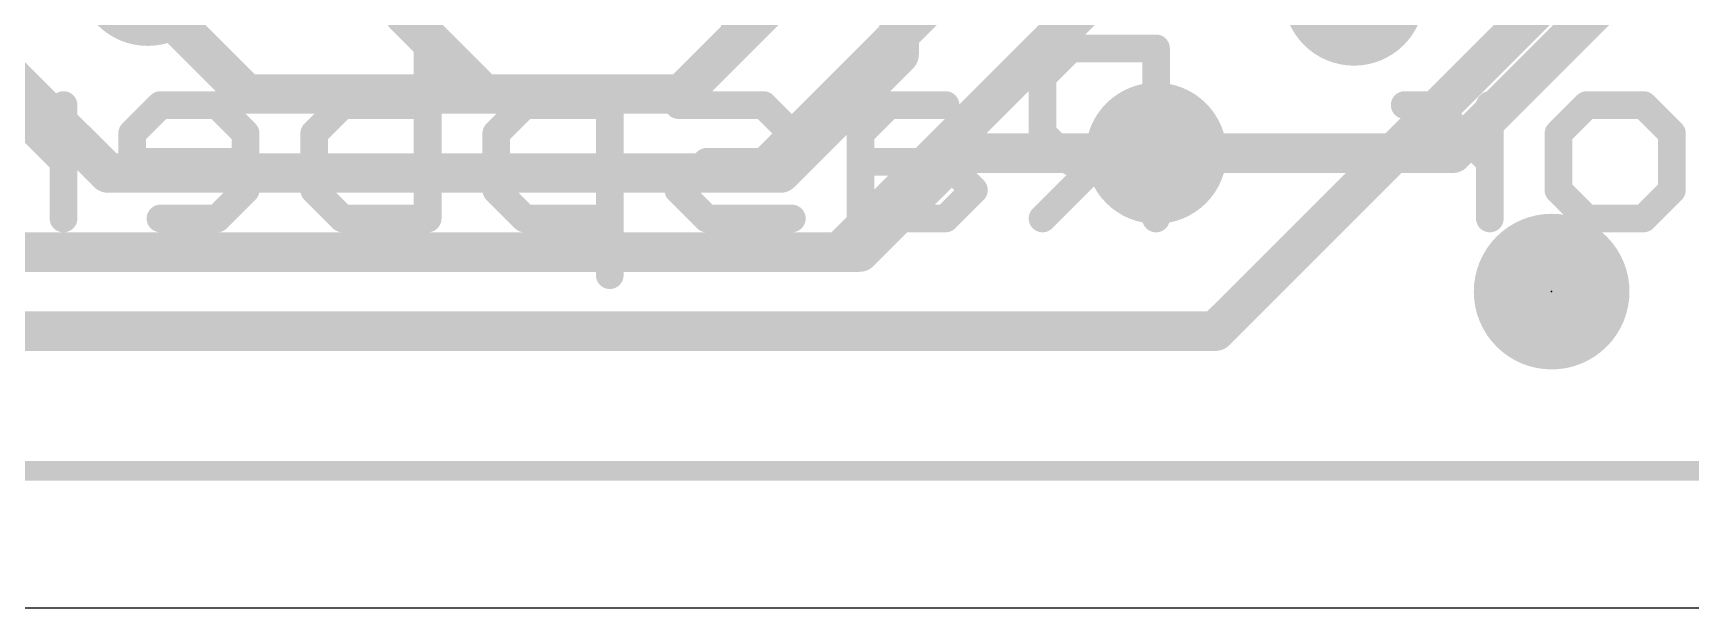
# Model space of a CAD drawing. Extents: x 0 to 25.4, y 0 to 17.8.
# Drawn here: x 9.3 to 19.94, y 0 to 3.69 of the extents above; entities that cross this region are included whole.
import ezdxf

# ---------------------------------------------------------------- set-up
doc = ezdxf.new("R2010")
doc.units = 0
for name, color, linetype in [('1', 12, 'CONTINUOUS'), ('16', 132, 'CONTINUOUS'), ('18', 110, 'CONTINUOUS'), ('20', 53, 'CONTINUOUS'), ('21', 53, 'CONTINUOUS'), ('22', 253, 'CONTINUOUS'), ('23', 53, 'CONTINUOUS')]:
    doc.layers.add(name, color=color, linetype=linetype)

# ---------------------------------------------------------------- blocks, each defined once
blk = doc.blocks.new('PIE')
at = {"const_width": 0.5}
blk.add_lwpolyline([(0, -0.25, 1), (0, 0.25, 1), (0, -0.25)], format="xyb", dxfattribs=at)
blk = doc.blocks.new('ROUNDV')
at = {"const_width": 0.5}
blk.add_lwpolyline([(0, -0.25, 1), (0, 0.25, 1), (0, -0.25)], format="xyb", dxfattribs=at)

msp = doc.modelspace()

# ---------------------------------------------------------------- linework, layer by layer
at = {"layer": '1', "const_width": 0.254}
for points in [[(14.732, 4.572), (13.462, 3.302)], [(19.7, 4.587), (17.0815, 1.9685)], [(10.668, 3.302), (10.033, 3.937)], [(13.97, 2.794), (15.113, 3.937)], [(7.874, 3.302), (9.271, 3.302)], [(9.271, 3.302), (9.779, 2.794)], [(13.462, 3.302), (10.668, 3.302)], [(14.605, 2.286), (15.24, 2.921)], [(15.24, 2.921), (16.51, 2.921)], [(9.779, 2.794), (13.97, 2.794)], [(7.874, 2.286), (14.605, 2.286)], [(16.891, 1.778), (17.0815, 1.9685)], [(6.604, 1.778), (16.891, 1.778)]]:
    msp.add_lwpolyline(points, dxfattribs=at)
at = {"layer": '1', "const_width": 0.127}
for points in [[(9.3159, 3.3469, 1), (9.2261, 3.2571)], [(9.271, 3.2385, 1), (9.271, 3.3655)], [(10.668, 3.3655, 1), (10.668, 3.2385)], [(10.6231, 3.2571, 1), (10.7129, 3.3469)], [(13.4171, 3.3469, 1), (13.5069, 3.2571)], [(13.462, 3.2385, 1), (13.462, 3.3655)], [(15.24, 2.9845, 1), (15.24, 2.8575)], [(15.2849, 2.8761, 1), (15.1951, 2.9659)], [(16.51, 2.8575, 1), (16.51, 2.9845)], [(9.779, 2.8575, 1), (9.779, 2.7305)], [(9.7341, 2.7491, 1), (9.8239, 2.8389)], [(13.9251, 2.8389, 1), (14.0149, 2.7491)], [(13.97, 2.7305, 1), (13.97, 2.8575)], [(14.5601, 2.3309, 1), (14.6499, 2.2411)], [(14.605, 2.2225, 1), (14.605, 2.3495)], [(17.0366, 2.0134, 1), (17.1264, 1.9236)], [(17.1264, 1.9236, 1), (17.0366, 2.0134)], [(16.8461, 1.8229, 1), (16.9359, 1.7331)], [(16.891, 1.7145, 1), (16.891, 1.8415)]]:
    msp.add_lwpolyline(points, format="xyb", dxfattribs=at)
at = {"layer": '16', "const_width": 0.254}
for points in [[(13.843, 13.97), (13.843, 3.683)], [(11.684, 3.81), (11.684, 7.747)], [(18.542, 6.35), (14.478, 2.286)], [(18.415, 2.921), (20.193, 4.699)], [(14.859, 3.556), (14.859, 4.318)], [(8.382, 4.191), (9.779, 2.794)], [(12.192, 3.302), (11.684, 3.81)], [(13.843, 3.683), (13.462, 3.302)], [(14.097, 2.794), (14.859, 3.556)], [(13.462, 3.302), (12.192, 3.302)], [(16.51, 2.921), (18.415, 2.921)], [(9.779, 2.794), (14.097, 2.794)], [(14.478, 2.286), (9.017, 2.286)]]:
    msp.add_lwpolyline(points, dxfattribs=at)
at = {"layer": '16', "const_width": 0.127}
for points in [[(11.6205, 3.81, 1), (11.7475, 3.81)], [(13.7795, 3.683, 1), (13.9065, 3.683)], [(13.8879, 3.6381, 1), (13.7981, 3.7279)], [(14.9039, 3.5111, 1), (14.8141, 3.6009)], [(14.7955, 3.556, 1), (14.9225, 3.556)], [(12.192, 3.3655, 1), (12.192, 3.2385)], [(12.1471, 3.2571, 1), (12.2369, 3.3469)], [(13.4171, 3.3469, 1), (13.5069, 3.2571)], [(13.462, 3.2385, 1), (13.462, 3.3655)], [(16.51, 2.9845, 1), (16.51, 2.8575)], [(18.3701, 2.9659, 1), (18.4599, 2.8761)], [(18.415, 2.8575, 1), (18.415, 2.9845)], [(9.779, 2.8575, 1), (9.779, 2.7305)], [(9.7341, 2.7491, 1), (9.8239, 2.8389)], [(14.0521, 2.8389, 1), (14.1419, 2.7491)], [(14.097, 2.7305, 1), (14.097, 2.8575)], [(14.4331, 2.3309, 1), (14.5229, 2.2411)], [(14.478, 2.2225, 1), (14.478, 2.3495)]]:
    msp.add_lwpolyline(points, format="xyb", dxfattribs=at)
at = {"layer": '20'}
msp.add_line((2.54, 0), (22.86, 0), dxfattribs=at)
at = {"layer": '21', "const_width": 0.127}
msp.add_lwpolyline([(2.2, 0.88), (23.2, 0.88)], dxfattribs=at)
at = {"layer": '22', "const_width": 0.1778}
for points in [[(11.8315, 3.595), (11.8315, 2.5019)], [(15.9625, 3.595), (15.7804, 3.4128)], [(16.5091, 3.595), (15.9625, 3.595)], [(16.5091, 2.5019), (16.5091, 3.595)], [(15.7804, 3.4128), (15.7804, 3.0485)], [(9.4927, 2.8663), (9.1284, 3.2307)], [(9.4927, 2.5019), (9.4927, 3.2307)], [(10.1156, 3.2307), (9.9334, 3.0485)], [(10.4799, 3.2307), (10.1156, 3.2307)], [(10.6621, 3.0485), (10.4799, 3.2307)], [(11.1028, 3.0485), (11.285, 3.2307)], [(11.285, 3.2307), (11.8315, 3.2307)], [(12.4543, 3.2307), (12.2722, 3.0485)], [(13.0009, 3.2307), (12.4543, 3.2307)], [(13.0009, 2.1375), (13.0009, 3.2307)], [(13.9881, 3.2307), (13.4416, 3.2307)], [(14.1703, 3.0485), (13.9881, 3.2307)], [(14.7931, 3.2307), (14.611, 3.0485)], [(15.1575, 3.2307), (14.7931, 3.2307)], [(18.2886, 3.2307), (18.1064, 3.2307)], [(18.653, 2.8663), (18.2886, 3.2307)], [(18.653, 2.5019), (18.653, 3.2307)], [(19.0936, 3.0485), (19.2758, 3.2307)], [(19.2758, 3.2307), (19.6402, 3.2307)], [(19.6402, 3.2307), (19.8224, 3.0485)], [(9.9334, 3.0485), (9.9334, 2.8663)], [(10.6621, 2.6841), (10.6621, 3.0485)], [(11.1028, 2.6841), (11.1028, 3.0485)], [(12.2722, 3.0485), (12.2722, 2.6841)], [(13.9881, 2.8663), (14.1703, 3.0485)], [(14.611, 3.0485), (14.611, 2.5019)], [(15.7804, 3.0485), (15.9625, 2.8663)], [(19.0936, 2.6841), (19.0936, 3.0485)], [(19.8224, 3.0485), (19.8224, 2.6841)], [(9.9334, 2.8663), (10.6621, 2.8663)], [(13.4416, 2.6841), (13.6237, 2.8663)], [(13.6237, 2.8663), (13.9881, 2.8663)], [(15.1575, 2.8663), (14.611, 2.8663)], [(15.3397, 2.6841), (15.1575, 2.8663)], [(16.1447, 2.8663), (15.7804, 2.5019)], [(15.9625, 2.8663), (16.5091, 2.8663)], [(10.4799, 2.5019), (10.6621, 2.6841)], [(11.285, 2.5019), (11.1028, 2.6841)], [(12.2722, 2.6841), (12.4543, 2.5019)], [(13.6237, 2.5019), (13.4416, 2.6841)], [(15.1575, 2.5019), (15.3397, 2.6841)], [(19.2758, 2.5019), (19.0936, 2.6841)], [(19.8224, 2.6841), (19.6402, 2.5019)], [(10.1156, 2.5019), (10.4799, 2.5019)], [(11.8315, 2.5019), (11.285, 2.5019)], [(12.4543, 2.5019), (13.0009, 2.5019)], [(14.1703, 2.5019), (13.6237, 2.5019)], [(14.611, 2.5019), (15.1575, 2.5019)], [(19.6402, 2.5019), (19.2758, 2.5019)]]:
    msp.add_lwpolyline(points, dxfattribs=at)
at = {"layer": '22', "const_width": 0.0889}
for points in [[(11.876, 3.595, 1), (11.7871, 3.595)], [(15.9625, 3.6395, 1), (15.9625, 3.5506)], [(15.994, 3.5636, 1), (15.9311, 3.6265)], [(16.5536, 3.595, 1), (16.4647, 3.595)], [(16.5091, 3.5506, 1), (16.5091, 3.6395)], [(15.7489, 3.4443, 1), (15.8118, 3.3814)], [(15.8248, 3.4128, 1), (15.7359, 3.4128)], [(9.5372, 3.2307, 1), (9.4483, 3.2307)], [(10.1156, 3.2751, 1), (10.1156, 3.1862)], [(10.147, 3.1992, 1), (10.0841, 3.2621)], [(10.5114, 3.2621, 1), (10.4485, 3.1992)], [(10.4799, 3.1862, 1), (10.4799, 3.2751)], [(11.285, 3.2751, 1), (11.285, 3.1862)], [(11.3164, 3.1992, 1), (11.2535, 3.2621)], [(11.8315, 3.1862, 1), (11.8315, 3.2751)], [(12.4543, 3.2751, 1), (12.4543, 3.1862)], [(12.4858, 3.1992, 1), (12.4229, 3.2621)], [(13.0454, 3.2307, 1), (12.9565, 3.2307)], [(13.0009, 3.1862, 1), (13.0009, 3.2751)], [(13.4416, 3.2751, 1), (13.4416, 3.1862)], [(14.0196, 3.2621, 1), (13.9567, 3.1992)], [(13.9881, 3.1862, 1), (13.9881, 3.2751)], [(14.7931, 3.2751, 1), (14.7931, 3.1862)], [(14.8246, 3.1992, 1), (14.7617, 3.2621)], [(15.1575, 3.1862, 1), (15.1575, 3.2751)], [(18.1064, 3.2751, 1), (18.1064, 3.1862)], [(18.3201, 3.2621, 1), (18.2572, 3.1992)], [(18.2886, 3.1862, 1), (18.2886, 3.2751)], [(18.6975, 3.2307, 1), (18.6086, 3.2307)], [(19.2758, 3.2751, 1), (19.2758, 3.1862)], [(19.3073, 3.1992, 1), (19.2444, 3.2621)], [(19.6716, 3.2621, 1), (19.6088, 3.1992)], [(19.6402, 3.1862, 1), (19.6402, 3.2751)], [(9.9019, 3.0799, 1), (9.9648, 3.017)], [(9.9778, 3.0485, 1), (9.8889, 3.0485)], [(10.7066, 3.0485, 1), (10.6177, 3.0485)], [(10.6307, 3.017, 1), (10.6936, 3.0799)], [(11.1472, 3.0485, 1), (11.0583, 3.0485)], [(11.0713, 3.0799, 1), (11.1342, 3.017)], [(12.2407, 3.0799, 1), (12.3036, 3.017)], [(12.3166, 3.0485, 1), (12.2277, 3.0485)], [(14.2017, 3.017, 1), (14.1389, 3.0799)], [(14.1389, 3.017, 1), (14.2017, 3.0799)], [(14.6554, 3.0485, 1), (14.5665, 3.0485)], [(14.5795, 3.0799, 1), (14.6424, 3.017)], [(15.8118, 3.0799, 1), (15.7489, 3.017)], [(15.7359, 3.0485, 1), (15.8248, 3.0485)], [(19.1381, 3.0485, 1), (19.0492, 3.0485)], [(19.0622, 3.0799, 1), (19.1251, 3.017)], [(19.8668, 3.0485, 1), (19.7779, 3.0485)], [(19.791, 3.017, 1), (19.8538, 3.0799)], [(9.4613, 2.8348, 1), (9.5242, 2.8977)], [(9.9334, 2.9107, 1), (9.9334, 2.8218)], [(9.8889, 2.8663, 1), (9.9778, 2.8663)], [(10.6621, 2.8218, 1), (10.6621, 2.9107)], [(13.6237, 2.9107, 1), (13.6237, 2.8218)], [(13.6552, 2.8348, 1), (13.5923, 2.8977)], [(13.9567, 2.8977, 1), (14.0196, 2.8348)], [(13.9881, 2.8218, 1), (13.9881, 2.9107)], [(14.611, 2.9107, 1), (14.611, 2.8218)], [(15.189, 2.8977, 1), (15.1261, 2.8348)], [(15.1575, 2.8218, 1), (15.1575, 2.9107)], [(15.9625, 2.9107, 1), (15.9625, 2.8218)], [(15.9311, 2.8348, 1), (15.994, 2.8977)], [(16.1762, 2.8348, 1), (16.1133, 2.8977)], [(16.5091, 2.8218, 1), (16.5091, 2.9107)], [(18.6216, 2.8348, 1), (18.6844, 2.8977)], [(10.6936, 2.6527, 1), (10.6307, 2.7155)], [(11.1342, 2.7155, 1), (11.0713, 2.6527)], [(12.3036, 2.7155, 1), (12.2407, 2.6527)], [(13.473, 2.7155, 1), (13.4101, 2.6527)], [(15.3711, 2.6527, 1), (15.3083, 2.7155)], [(19.1251, 2.7155, 1), (19.0622, 2.6527)], [(19.8538, 2.6527, 1), (19.791, 2.7155)], [(10.6177, 2.6841, 1), (10.7066, 2.6841)], [(11.0583, 2.6841, 1), (11.1472, 2.6841)], [(12.2277, 2.6841, 1), (12.3166, 2.6841)], [(13.4101, 2.7155, 1), (13.473, 2.6527)], [(15.3083, 2.6527, 1), (15.3711, 2.7155)], [(19.0492, 2.6841, 1), (19.1381, 2.6841)], [(19.7779, 2.6841, 1), (19.8668, 2.6841)], [(10.1156, 2.5463, 1), (10.1156, 2.4575)], [(10.4485, 2.5333, 1), (10.5114, 2.4705)], [(10.4799, 2.4575, 1), (10.4799, 2.5463)], [(11.285, 2.5463, 1), (11.285, 2.4575)], [(11.2535, 2.4705, 1), (11.3164, 2.5333)], [(11.8315, 2.4575, 1), (11.8315, 2.5463)], [(12.4543, 2.5463, 1), (12.4543, 2.4575)], [(12.4229, 2.4705, 1), (12.4858, 2.5333)], [(13.0009, 2.4575, 1), (13.0009, 2.5463)], [(13.6237, 2.5463, 1), (13.6237, 2.4575)], [(13.5923, 2.4705, 1), (13.6552, 2.5333)], [(14.1703, 2.4575, 1), (14.1703, 2.5463)], [(14.611, 2.5463, 1), (14.611, 2.4575)], [(15.1261, 2.5333, 1), (15.189, 2.4705)], [(15.1575, 2.4575, 1), (15.1575, 2.5463)], [(15.7489, 2.5333, 1), (15.8118, 2.4705)], [(19.2758, 2.5463, 1), (19.2758, 2.4575)], [(19.2444, 2.4705, 1), (19.3073, 2.5333)], [(19.6088, 2.5333, 1), (19.6716, 2.4705)], [(19.6402, 2.4575, 1), (19.6402, 2.5463)], [(9.4483, 2.5019, 1), (9.5372, 2.5019)], [(11.7871, 2.5019, 1), (11.876, 2.5019)], [(14.5665, 2.5019, 1), (14.6554, 2.5019)], [(16.4647, 2.5019, 1), (16.5536, 2.5019)], [(18.6086, 2.5019, 1), (18.6975, 2.5019)], [(12.9565, 2.1375, 1), (13.0454, 2.1375)]]:
    msp.add_lwpolyline(points, format="xyb", dxfattribs=at)
at = {"layer": '23'}
msp.add_point((19.05, 2.032), dxfattribs=at)

# ---------------------------------------------------------------- block references
at = {"layer": '1'}
msp.add_blockref('PIE', (19.05, 2.032), dxfattribs=at)
at = {"layer": '18', "xscale": 0.9064, "yscale": 0.9064}
for p in [(10.033, 4.064), (10.033, 4.064), (17.78, 3.937), (17.78, 3.937), (16.51, 2.921), (16.51, 2.921)]:
    msp.add_blockref('ROUNDV', p, dxfattribs=at)

doc.saveas('drawing.dxf')
